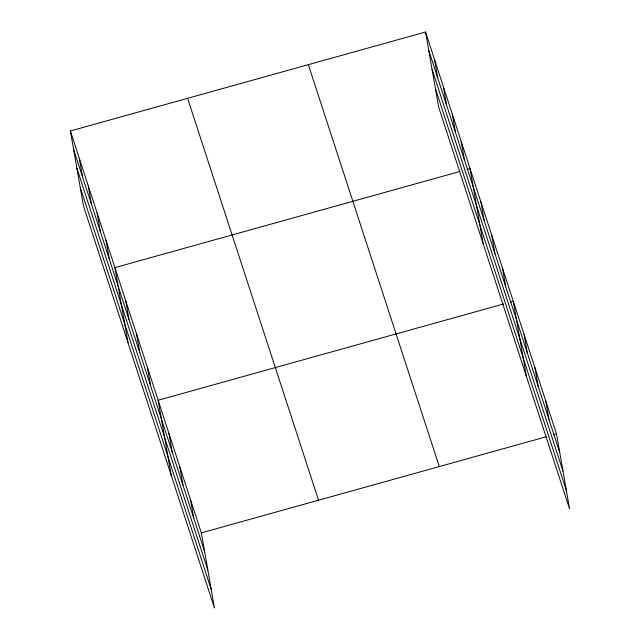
<?xml version="1.0" encoding="UTF-8"?>
<svg xmlns="http://www.w3.org/2000/svg" width="640" height="640" viewBox="0 0 640 640"><rect width="100%" height="100%" fill="white"/><g stroke="black" fill="none" stroke-linecap="round" stroke-linejoin="round"><path stroke-width="0.96" d="M70.392 130.976L201.344 532.88L214.456 608L83.504 206.096L70.392 130.976L425.544 32L556.496 433.904L569.608 509.024L438.656 107.12L425.544 32M459.592 171.568L114.912 267.624L128.024 342.744M467.216 169.44L470.072 168.648L483.184 243.768M503.76 303.928L158.128 400.248L171.24 475.368M510.424 302.072L513.288 301.272L526.4 376.4M201.344 532.88L546.016 436.824M553.64 434.704L556.496 433.904M428.792 50.592L559.744 452.496M432.048 69.248L563 471.152M435.4 88.464L566.352 490.368M308.344 64.664L439.296 466.568M187.592 98.312L318.544 500.216M73.632 149.568L204.584 551.472M76.888 168.224L207.84 570.12M80.248 187.44L211.2 589.344M545.696 400.744L548.944 419.336M534.896 367.592L538.136 386.176M524.088 334.432L527.336 353.024M502.48 268.12L505.728 286.712M491.68 234.96L494.92 253.552M480.872 201.808L484.12 220.392M461.168 141.32L464.408 159.904M452.264 113.992L455.504 132.576M443.36 86.656L446.6 105.248M434.448 59.328L437.696 77.92M190.536 499.72L193.784 518.312M179.736 466.568L182.976 485.152M168.928 433.408L172.176 452M147.328 367.096L150.568 385.68M136.52 333.936L139.768 352.528M125.72 300.776L128.96 319.368M106.008 240.296L109.256 258.88M97.104 212.96L100.352 231.552M88.2 185.632L91.44 204.224M79.296 158.304L82.536 176.896"/></g></svg>
